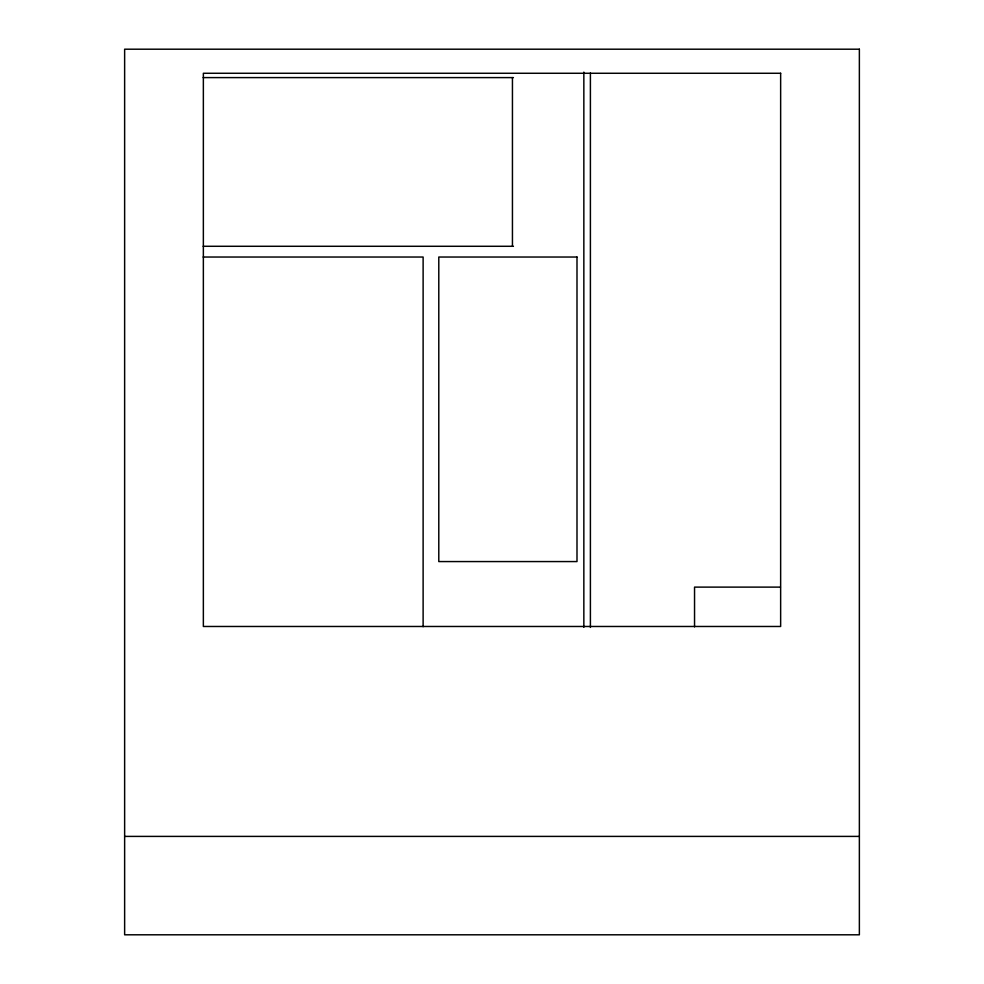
<?xml version="1.0" encoding="UTF-8"?>
<svg xmlns="http://www.w3.org/2000/svg" width="984" height="984" viewBox="0 0 984 984"><rect width="100%" height="100%" fill="white"/><g stroke="black" fill="none" stroke-linecap="round" stroke-linejoin="round"><path stroke-width="1.48" d="M203.147 77.601L513.414 77.601M203.147 246.283L513.414 246.283M203.135 257.033L423.12 257.033L423.12 626.697M780.423 587.116L694.544 587.116L694.544 626.882M124.636 836.4L859.364 836.4M590.4 73.025L590.4 627.423M583.844 72.127L583.844 627.3M512.443 77.601L512.443 246.283M859.364 49.2L124.636 49.2L124.636 934.8L859.364 934.8L859.364 49.2M780.644 73.271L203.356 73.271L203.356 626.476L780.644 626.476L780.644 73.271M576.993 257.033L438.79 257.033L438.79 561.569L576.993 561.569L576.993 257.033"/></g></svg>
